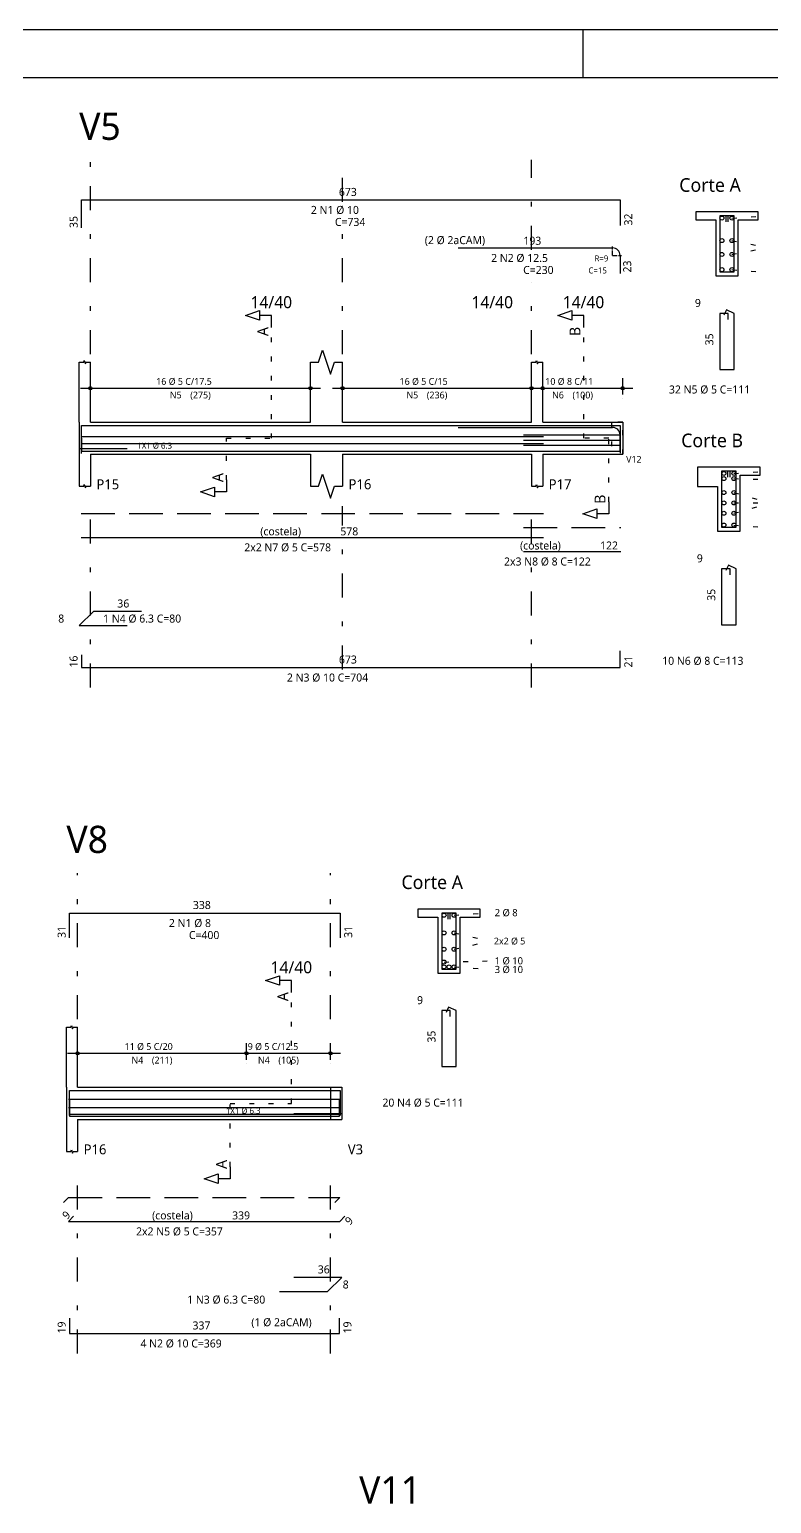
# Model space of a CAD drawing. Extents: x 0 to 89.5, y 0 to 70.
# Drawn here: x 58.02 to 73.46, y 39.31 to 70 of the extents above; entities that cross this region are included whole.
import ezdxf

# ---------------------------------------------------------------- set-up
doc = ezdxf.new("R2010")
doc.units = 0
doc.header["$MEASUREMENT"] = 0
for name, pattern in [('ESTILO_TQS_0001', [1, 0.7, -0.3]), ('ESTILO_TQS_0002', [0.4, 0.1, -0.3]), ('ESTILO_TQS_0003', [1.5, 0.5, -0.4, 0.1, -0.5])]:
    doc.linetypes.add(name, pattern=pattern)
for name, color, linetype in [('1', 1, 'CONTINUOUS'), ('10', 10, 'CONTINUOUS'), ('12', 12, 'CONTINUOUS'), ('2', 2, 'CONTINUOUS'), ('3', 3, 'CONTINUOUS'), ('5', 5, 'CONTINUOUS')]:
    doc.layers.add(name, color=color, linetype=linetype)
doc.styles.add('TQS_LUCIDA_SANS_UNICODE', font='L_10646.TTF')

msp = doc.modelspace()

# ---------------------------------------------------------------- linework, layer by layer
at = {"layer": '1', "linetype": 'Continuous'}
for p, q in [((1.5, 70), (89.500005, 70)), ((69.537489, 69.999995), (69.537489, 68.999996)), ((73.186066, 66.202875), (71.886066, 66.202875)), ((71.886066, 66.036208), (72.302732, 66.036208)), ((72.302732, 66.036208), (72.302732, 64.869542)), ((72.769399, 64.869542), (72.769399, 66.036208)), ((72.769399, 66.036208), (73.186066, 66.036208)), ((70.15401, 65.417787), (70.15401, 65.484453)), ((70.276927, 65.29487), (70.343593, 65.29487)), ((72.302732, 64.869542), (72.769399, 64.869542)), ((59.05026, 61.821953), (59.05026, 63.071953)), ((59.283593, 61.821953), (59.283593, 63.071953)), ((63.866927, 61.821953), (63.866927, 63.071953)), ((64.533593, 61.821953), (64.533593, 63.071953)), ((68.466927, 61.821953), (68.466927, 63.071953)), ((68.70026, 61.821953), (68.70026, 63.071953)), ((59.283593, 62.396953), (59.283593, 62.73862)), ((63.866927, 62.396953), (63.866927, 62.73862)), ((64.533593, 62.396953), (64.533593, 62.73862)), ((68.466927, 62.396953), (68.466927, 62.73862)), ((68.70026, 62.396953), (68.70026, 62.73862)), ((70.366927, 62.396953), (70.366927, 62.73862)), ((59.07526, 62.530287), (64.07526, 62.530287)), ((59.283593, 62.31362), (59.283593, 62.31362)), ((63.866927, 62.31362), (63.866927, 62.31362)), ((64.32526, 62.530287), (68.67526, 62.530287)), ((64.533593, 62.31362), (64.533593, 62.31362)), ((68.466927, 62.31362), (68.466927, 62.31362)), ((68.491927, 62.530287), (70.57526, 62.530287)), ((68.70026, 62.31362), (68.70026, 62.31362)), ((70.366927, 62.31362), (70.366927, 62.31362)), ((59.05026, 61.821953), (59.05026, 61.155287)), ((59.283593, 61.821953), (63.866927, 61.821953)), ((64.533593, 61.821953), (68.466927, 61.821953)), ((68.70026, 61.821953), (70.366927, 61.821953)), ((70.366927, 61.821953), (70.366927, 61.155287)), ((59.05026, 61.155287), (59.05026, 60.48862)), ((59.283593, 61.155287), (63.866927, 61.155287)), ((59.283593, 61.155287), (59.283593, 60.48862)), ((63.866927, 61.155287), (63.866927, 60.48862)), ((64.533593, 61.155287), (68.466927, 61.155287)), ((64.533593, 61.155287), (64.533593, 60.48862)), ((68.466927, 61.155287), (68.466927, 60.48862)), ((68.70026, 61.155287), (70.366927, 61.155287)), ((68.70026, 61.155287), (68.70026, 60.48862)), ((73.226495, 60.884702), (71.926495, 60.884702)), ((71.926495, 60.484702), (72.343161, 60.484702)), ((72.343161, 60.484702), (72.343161, 59.551369)), ((72.809828, 59.551369), (72.809828, 60.718035)), ((72.809828, 60.718035), (73.226495, 60.718035)), ((72.343161, 59.551369), (72.809828, 59.551369)), ((67.40133, 51.685317), (66.10133, 51.685317)), ((66.10133, 51.51865), (66.517997, 51.51865)), ((66.517997, 51.51865), (66.517997, 50.351983)), ((66.984663, 50.351983), (66.984663, 51.51865)), ((66.984663, 51.51865), (67.40133, 51.51865)), ((66.517997, 50.351983), (66.984663, 50.351983)), ((58.784663, 47.972817), (58.784663, 49.222817)), ((59.017997, 47.972817), (59.017997, 49.222817)), ((59.017997, 48.547817), (59.017997, 48.889483)), ((62.534663, 48.547817), (62.534663, 48.889483)), ((62.534663, 48.547817), (62.534663, 48.889483)), ((64.284663, 48.547817), (64.284663, 48.889483)), ((58.809663, 48.68115), (62.742997, 48.68115)), ((62.32633, 48.68115), (64.492997, 48.68115)), ((59.017997, 48.464483), (59.017997, 48.464483)), ((62.534663, 48.464483), (62.534663, 48.464483)), ((62.534663, 48.464483), (62.534663, 48.464483)), ((64.284663, 48.464483), (64.284663, 48.464483)), ((58.784663, 47.972817), (58.784663, 47.30615)), ((59.017997, 47.972817), (64.284663, 47.972817)), ((64.284663, 47.972817), (64.284663, 47.30615)), ((64.284663, 47.972817), (64.284663, 47.30615)), ((64.284663, 47.972817), (64.517997, 47.972817)), ((64.517997, 47.972817), (64.517997, 47.30615)), ((64.517997, 47.972817), (64.517997, 47.30615)), ((58.784663, 47.30615), (58.784663, 46.639483)), ((59.017997, 47.30615), (64.284663, 47.30615)), ((59.017997, 47.30615), (59.017997, 46.639483)), ((64.284663, 47.30615), (64.517997, 47.30615))]:
    msp.add_line(p, q, dxfattribs=at)
at = {"layer": '1', "linetype": 'ESTILO_TQS_0002'}
for p, q in [((72.640232, 66.073708), (73.411066, 66.127875)), ((70.15401, 65.29487), (70.15401, 65.45112)), ((72.640232, 65.603642), (73.398566, 65.459542)), ((72.640232, 65.315442), (73.398566, 65.459542)), ((70.15401, 65.29487), (70.31026, 65.29487)), ((72.640232, 64.998708), (73.411066, 64.944542)), ((63.054427, 61.48862), (63.054427, 63.796953)), ((69.554427, 61.48862), (69.554427, 63.796953)), ((62.116927, 60.620664), (62.116927, 61.48862)), ((62.116927, 61.48862), (63.054427, 61.48862)), ((70.07526, 61.48862), (69.554427, 61.48862)), ((70.07526, 60.167787), (70.07526, 61.48862)), ((72.680661, 60.755535), (73.451495, 60.809702)), ((72.680661, 60.647202), (73.451495, 60.629702)), ((72.680661, 60.357535), (73.438995, 60.141369)), ((72.680661, 59.925202), (73.438995, 60.141369)), ((72.680661, 60.141369), (73.438995, 60.141369)), ((72.680661, 59.680535), (73.451495, 59.626369)), ((66.855497, 51.55615), (67.62633, 51.610317)), ((66.855497, 51.188317), (67.61383, 51.01865)), ((66.855497, 50.848983), (67.61383, 51.01865)), ((66.647163, 50.58115), (67.62633, 50.606983)), ((66.855497, 50.48115), (67.62633, 50.426983)), ((63.472163, 47.639483), (63.472163, 49.947817)), ((64.284663, 47.972817), (64.284663, 47.30615)), ((64.284663, 47.972817), (64.517997, 47.972817)), ((62.192997, 46.31865), (62.192997, 47.639483)), ((62.192997, 47.639483), (63.472163, 47.639483)), ((64.284663, 47.30615), (64.517997, 47.30615))]:
    msp.add_line(p, q, dxfattribs=at)
at = {"layer": '1', "linetype": 'Continuous'}
for points in [[(63.054427, 63.796953), (63.054427, 64.046953), (62.804427, 64.046953), (62.804427, 63.946953), (62.51276, 64.046953), (62.804427, 64.146953), (62.804427, 64.046953)], [(69.554427, 63.796953), (69.554427, 64.046953), (69.304427, 64.046953), (69.304427, 63.946953), (69.01276, 64.046953), (69.304427, 64.146953), (69.304427, 64.046953)], [(63.866927, 63.071953), (64.033593, 63.071953), (64.116927, 63.321953), (64.283593, 62.821953), (64.366927, 63.071953), (64.533593, 63.071953)], [(59.05026, 63.071953), (59.143593, 63.071953), (59.15526, 63.106953), (59.178593, 63.036953), (59.19026, 63.071953), (59.283593, 63.071953)], [(68.466927, 63.071953), (68.56026, 63.071953), (68.571927, 63.106953), (68.59526, 63.036953), (68.606927, 63.071953), (68.70026, 63.071953)], [(59.05026, 60.48862), (59.143593, 60.48862), (59.15526, 60.52362), (59.178593, 60.45362), (59.19026, 60.48862), (59.283593, 60.48862)], [(62.116927, 60.620664), (62.116927, 60.370664), (61.866927, 60.370664), (61.866927, 60.270664), (61.57526, 60.370664), (61.866927, 60.470664), (61.866927, 60.370664)], [(63.866927, 60.48862), (64.033593, 60.48862), (64.116927, 60.73862), (64.283593, 60.23862), (64.366927, 60.48862), (64.533593, 60.48862)], [(68.466927, 60.48862), (68.56026, 60.48862), (68.571927, 60.52362), (68.59526, 60.45362), (68.606927, 60.48862), (68.70026, 60.48862)], [(70.07526, 60.167787), (70.07526, 59.917787), (69.82526, 59.917787), (69.82526, 59.817787), (69.533593, 59.917787), (69.82526, 60.017787), (69.82526, 59.917787)], [(63.472163, 49.947817), (63.472163, 50.197817), (63.222163, 50.197817), (63.222163, 50.097817), (62.930497, 50.197817), (63.222163, 50.297817), (63.222163, 50.197817)], [(58.784663, 49.222817), (58.877997, 49.222817), (58.889663, 49.257817), (58.912997, 49.187817), (58.924663, 49.222817), (59.017997, 49.222817)], [(58.784663, 46.639483), (58.877997, 46.639483), (58.889663, 46.674483), (58.912997, 46.604483), (58.924663, 46.639483), (59.017997, 46.639483)], [(62.192997, 46.31865), (62.192997, 46.06865), (61.942997, 46.06865), (61.942997, 45.96865), (61.65133, 46.06865), (61.942997, 46.16865), (61.942997, 46.06865)]]:
    msp.add_lwpolyline(points, dxfattribs=at)
at = {"layer": '1', "linetype": 'ESTILO_TQS_0002'}
msp.add_lwpolyline([(70.13376, 61.821953), (70.13376, 61.155287), (70.367093, 61.155287), (70.367093, 61.821953), (70.13376, 61.821953)], dxfattribs=at)
at = {"layer": '1', "linetype": 'Continuous'}
for centre, radius in [((59.283593, 62.530287), 0.033333), ((59.283593, 62.530287), 0.016667), ((63.866927, 62.530287), 0.033333), ((63.866927, 62.530287), 0.016667), ((64.533593, 62.530287), 0.033333), ((64.533593, 62.530287), 0.016667), ((68.466927, 62.530287), 0.033333), ((68.466927, 62.530287), 0.016667), ((68.70026, 62.530287), 0.033333), ((68.70026, 62.530287), 0.016667), ((70.366927, 62.530287), 0.033333), ((70.366927, 62.530287), 0.016667), ((59.017997, 48.68115), 0.033333), ((59.017997, 48.68115), 0.016667), ((62.534663, 48.68115), 0.033333), ((62.534663, 48.68115), 0.033333), ((62.534663, 48.68115), 0.016667), ((62.534663, 48.68115), 0.016667), ((64.284663, 48.68115), 0.033333), ((64.284663, 48.68115), 0.016667)]:
    msp.add_circle(centre, radius, dxfattribs=at)
at = {"layer": '10', "linetype": 'Continuous'}
for points in [[(72.769399, 64.869542), (72.769399, 66.036208), (73.186066, 66.036208), (73.186066, 66.202875), (71.886066, 66.202875), (71.886066, 66.036208), (72.302732, 66.036208), (72.302732, 64.869542), (72.769399, 64.869542)], [(72.809828, 59.551369), (72.809828, 60.718035), (73.226495, 60.718035), (73.226495, 60.884702), (71.926495, 60.884702), (71.926495, 60.484702), (72.343161, 60.484702), (72.343161, 59.551369), (72.809828, 59.551369)], [(66.984663, 50.351983), (66.984663, 51.51865), (67.40133, 51.51865), (67.40133, 51.685317), (66.10133, 51.685317), (66.10133, 51.51865), (66.517997, 51.51865), (66.517997, 50.351983), (66.984663, 50.351983)]]:
    msp.add_lwpolyline(points, dxfattribs=at)
at = {"layer": '12', "linetype": 'Continuous'}
msp.add_line((2.5, 68.999992), (88.499997, 69), dxfattribs=at)
at = {"layer": '2', "linetype": 'ESTILO_TQS_0003'}
for p, q in [((59.283593, 63.23862), (59.283593, 67.284453)), ((64.533593, 66.41112), (64.533593, 67.284453)), ((68.466927, 65.41112), (68.466927, 67.284453)), ((64.533593, 63.23862), (64.533593, 65.74112)), ((68.466927, 63.23862), (68.466927, 64.74112)), ((59.283593, 56.29759), (59.283593, 60.071953)), ((64.533593, 56.674256), (64.533593, 60.071953)), ((68.466927, 56.29759), (68.466927, 60.071953)), ((59.017997, 49.389483), (59.017997, 52.435317)), ((64.284663, 49.389483), (64.284663, 52.435317)), ((59.017997, 42.43115), (59.017997, 46.222817)), ((64.284663, 42.43115), (64.284663, 46.222817))]:
    msp.add_line(p, q, dxfattribs=at)
at = {"layer": '3', "linetype": 'Continuous'}
for p, q in [((59.10026, 61.171953), (59.10026, 61.755287)), ((59.10026, 61.755287), (70.315227, 61.755287)), ((66.943593, 61.71362), (70.15401, 61.71362)), ((70.315227, 61.755287), (70.315227, 61.221953)), ((59.091927, 61.522337), (68.717093, 61.522337)), ((59.10026, 61.48862), (59.10026, 61.221953)), ((68.30026, 61.55837), (70.32526, 61.55837)), ((68.30026, 61.450287), (70.32526, 61.450287)), ((70.31026, 61.55737), (70.31026, 61.180287)), ((70.316927, 61.221953), (70.316927, 61.571953)), ((59.05026, 61.271953), (60.05026, 61.271953)), ((59.091927, 61.378237), (68.717093, 61.378237)), ((59.10026, 61.221953), (70.316927, 61.221953)), ((68.30026, 61.342203), (70.32526, 61.342203)), ((58.85133, 47.389483), (58.85133, 47.90615)), ((58.85133, 47.90615), (64.484663, 47.90615)), ((64.484663, 47.90615), (64.484663, 47.389483)), ((58.82633, 47.724317), (64.476663, 47.724317)), ((58.85133, 47.73115), (58.85133, 47.414483)), ((58.85133, 47.689483), (58.85133, 47.372817)), ((64.467997, 47.414483), (64.467997, 47.73115)), ((64.467997, 47.372817), (64.467997, 47.689483)), ((58.82633, 47.55465), (64.476663, 47.55465)), ((58.85133, 47.414483), (64.467997, 47.414483)), ((58.85133, 47.372817), (64.467997, 47.372817)), ((64.517997, 47.422817), (63.517997, 47.422817))]:
    msp.add_line(p, q, dxfattribs=at)
for points in [[(72.561066, 65.994542), (72.561066, 66.119542), (72.386066, 66.119542), (72.386066, 64.952875), (72.686066, 64.952875), (72.686066, 66.119542), (72.511066, 66.119542), (72.511066, 65.994542)], [(72.601495, 60.676369), (72.601495, 60.801369), (72.426495, 60.801369), (72.426495, 59.634702), (72.726495, 59.634702), (72.726495, 60.801369), (72.551495, 60.801369), (72.551495, 60.676369)], [(66.77633, 51.476983), (66.77633, 51.601983), (66.60133, 51.601983), (66.60133, 50.435317), (66.90133, 50.435317), (66.90133, 51.601983), (66.72633, 51.601983), (66.72633, 51.476983)]]:
    msp.add_lwpolyline(points, dxfattribs=at)
for centre in [(72.431899, 66.073708), (72.640232, 66.073708), (72.431899, 65.603642), (72.640232, 65.603642), (72.431899, 65.315442), (72.640232, 65.315442), (72.431899, 64.998708), (72.640232, 64.998708), (72.472328, 60.755535), (72.680661, 60.755535), (72.472328, 60.647202), (72.680661, 60.647202), (72.472328, 60.357535), (72.472328, 60.141369), (72.680661, 60.357535), (72.680661, 60.141369), (72.472328, 59.925202), (72.680661, 59.925202), (72.472328, 59.680535), (72.680661, 59.680535), (66.647163, 51.55615), (66.855497, 51.55615), (66.647163, 51.188317), (66.855497, 51.188317), (66.647163, 50.848983), (66.855497, 50.848983), (66.647163, 50.58115), (66.647163, 50.48115), (66.75133, 50.48115), (66.855497, 50.48115)]:
    msp.add_circle(centre, 0.041667, dxfattribs=at)
msp.add_arc((70.15401, 61.55737), 0.15625, 0, 90, dxfattribs=at)
at = {"layer": '5', "linetype": 'Continuous'}
for p, q in [((59.10026, 65.867787), (59.10026, 66.45112)), ((59.10026, 66.45112), (70.315227, 66.45112)), ((70.315227, 66.45112), (70.315227, 65.917787)), ((66.943593, 65.45112), (70.15401, 65.45112)), ((70.31026, 65.29487), (70.31026, 64.917787)), ((59.10026, 56.980923), (59.10026, 56.714256)), ((70.316927, 56.714256), (70.316927, 57.064256)), ((59.10026, 56.714256), (70.316927, 56.714256)), ((58.85133, 51.085317), (58.85133, 51.601983)), ((58.85133, 51.601983), (64.484663, 51.601983)), ((64.484663, 51.601983), (64.484663, 51.085317)), ((58.85133, 43.164483), (58.85133, 42.847817)), ((64.467997, 42.847817), (64.467997, 43.164483)), ((58.85133, 42.847817), (64.467997, 42.847817))]:
    msp.add_line(p, q, dxfattribs=at)
for points in [[(72.561066, 63.963986), (72.561066, 64.088986), (72.386066, 64.088986), (72.386066, 62.92232), (72.686066, 62.92232), (72.686066, 64.088986), (72.527462, 64.162945), (72.474635, 64.049656)], [(59.091927, 59.424691), (68.717093, 59.424691)], [(68.30026, 59.130287), (70.32526, 59.130287)], [(72.601495, 58.645813), (72.601495, 58.770813), (72.426495, 58.770813), (72.426495, 57.604147), (72.726495, 57.604147), (72.726495, 58.770813), (72.567891, 58.844772), (72.515064, 58.731483)], [(60.344888, 57.880923), (59.344888, 57.880923), (59.05026, 57.586295), (60.05026, 57.586295)], [(66.77633, 49.446428), (66.77633, 49.571428), (66.60133, 49.571428), (66.60133, 48.404761), (66.90133, 48.404761), (66.90133, 49.571428), (66.742726, 49.645386), (66.689899, 49.532098)], [(58.932396, 45.287216), (58.82633, 45.18115), (64.476663, 45.18115), (64.582729, 45.287216)], [(63.223369, 43.719856), (64.223369, 43.719856), (64.517997, 44.014483), (63.517997, 44.014483)]]:
    msp.add_lwpolyline(points, dxfattribs=at)
at = {"layer": '5', "linetype": 'ESTILO_TQS_0001'}
for points in [[(59.091927, 59.924691), (68.717093, 59.924691)], [(68.30026, 59.630287), (70.32526, 59.630287)], [(58.720264, 45.575084), (58.82633, 45.68115), (64.476663, 45.68115), (64.370597, 45.575084)]]:
    msp.add_lwpolyline(points, dxfattribs=at)
at = {"layer": '5', "linetype": 'Continuous'}
msp.add_arc((70.15401, 65.29487), 0.15625, 0, 90, dxfattribs=at)

# ---------------------------------------------------------------- texts
at = {"layer": '1', "linetype": 'Continuous', "style": 'TQS_LUCIDA_SANS_UNICODE'}
for s, height, p in [('673', 0.166667, (64.457743, 66.534453)), ('Corte A', 0.283333, (71.544399, 66.619542)), ('(2 %%c 2aCAM)', 0.166667, (66.245765, 65.530392)), ('193', 0.166667, (68.298802, 65.517787)), ('202', 0.000083, (68.376927, 65.534453)), ('R=9', 0.125, (69.77901, 65.16987)), ('C=15', 0.125, (69.65401, 64.91987)), ('14/40', 0.25, (62.616927, 64.196953)), ('14/40', 0.25, (67.216927, 64.196953)), ('14/40', 0.25, (69.116927, 64.196953)), ('9', 0.166667, (71.869399, 64.22232)), ('16 %%c 5 C/17.5', 0.141667, (60.654427, 62.60112)), ('16 %%c 5 C/15', 0.141667, (65.721093, 62.60112)), ('10 %%c 8 C/11', 0.141667, (68.754427, 62.60112)), ('N5', 0.141667, (60.93776, 62.317787)), ('(275)', 0.141667, (61.36276, 62.317787)), ('N5', 0.141667, (65.86276, 62.317787)), ('(236)', 0.141667, (66.28776, 62.317787)), ('N6', 0.141667, (68.896093, 62.317787)), ('(100)', 0.141667, (69.321093, 62.317787)), ('  1X1 %%c 6.3', 0.125, (60.17526, 61.271953)), ('Corte B', 0.283333, (71.584828, 61.301369)), ('V12', 0.141667, (70.437927, 60.978203)), ('P15', 0.208333, (59.408593, 60.42612)), ('P16', 0.208333, (64.658593, 60.42612)), ('P17', 0.208333, (68.82526, 60.42612)), ('(costela)', 0.166667, (62.821177, 59.466357)), ('578', 0.166667, (64.487843, 59.466357)), ('(costela)', 0.166667, (68.229427, 59.171953)), ('122', 0.166667, (69.896093, 59.171953)), ('9', 0.166667, (71.909828, 58.904147)), ('673', 0.166667, (64.458593, 56.79759)), ('Corte A', 0.283333, (65.759663, 52.101983)), ('338', 0.166667, (61.417997, 51.685317)), ('2 %%c 8', 0.15, (67.70133, 51.535317)), ('2x2 %%c 5', 0.141667, (67.684663, 50.947817)), ('1 %%c 10', 0.15, (67.70133, 50.531983)), ('14/40', 0.25, (63.034663, 50.347817)), ('3 %%c 10', 0.15, (67.70133, 50.351983)), ('9', 0.166667, (66.084663, 49.704761)), ('11 %%c 5 C/20', 0.141667, (59.997163, 48.751983)), ('9 %%c 5 C/12.5', 0.141667, (62.559663, 48.751983)), ('N4', 0.141667, (60.13883, 48.46865)), ('(211)', 0.141667, (60.56383, 48.46865)), ('N4', 0.141667, (62.772163, 48.46865)), ('(105)', 0.141667, (63.197163, 48.46865)), ('  1X1 %%c 6.3', 0.125, (62.017997, 47.422817)), ('P16', 0.208333, (59.142997, 46.576983)), ('V3', 0.208333, (64.642997, 46.576983)), ('(costela)', 0.166667, (60.568163, 45.222817)), ('339', 0.166667, (62.23483, 45.222817)), ('337', 0.166667, (61.409663, 42.93115)), ('(1 %%c 2aCAM)', 0.166667, (62.634663, 42.997817))]:
    msp.add_text(s, height=height, dxfattribs=at).set_placement(p)
for s, height, p in [('23', 0.166667, (70.543593, 64.939662)), ('A', 0.226667, (62.986427, 63.61562)), ('B', 0.226667, (69.486427, 63.61562)), ('35', 0.166667, (72.252732, 63.42232)), ('A', 0.226667, (62.048927, 60.575331)), ('B', 0.226667, (70.00726, 60.122453)), ('35', 0.166667, (72.293161, 58.104147)), ('A', 0.226667, (63.404163, 49.766483)), ('35', 0.166667, (66.467997, 48.904761)), ('A', 0.226667, (62.124997, 46.273317))]:
    msp.add_text(s, height=height, rotation=90, dxfattribs=at).set_placement(p)
at = {"layer": '2', "linetype": 'Continuous', "style": 'TQS_LUCIDA_SANS_UNICODE'}
for s, p in [('2 N1 %%c 10', (63.87441, 66.159453)), ('C=734', (64.37441, 65.909453)), ('2 N2 %%c 12.5', (67.626927, 65.159453)), ('C=230', (68.293593, 64.909453)), ('  32 N5 %%c 5 C=111', (71.216927, 62.420565)), ('2x2 N7 %%c 5 C=578', (62.487843, 59.133024)), ('2x3 N8 %%c 8 C=122', (67.896093, 58.83862)), ('36', (59.844888, 57.964256)), ('8', (58.614241, 57.650276)), (' 1 N4 %%c 6.3 C=80', (59.492202, 57.650276)), ('  10 N6 %%c 8 C=113', (71.076495, 56.770813)), ('2 N3 %%c 10 C=704', (63.37526, 56.42259)), ('2 N1 %%c 8', (60.917997, 51.310317)), ('C=400', (61.334663, 51.060317)), ('  20 N4 %%c 5 C=111', (65.25133, 47.571428)), ('2x2 N5 %%c 5 C=357', (60.23483, 44.889483)), ('36', (64.017997, 44.097817)), ('8', (64.537349, 43.783836)), (' 1 N3 %%c 6.3 C=80', (61.242722, 43.469856)), ('4 N2 %%c 10 C=369', (60.32633, 42.55615))]:
    msp.add_text(s, height=0.166667, dxfattribs=at).set_placement(p)
for s, height, rotation, p in [('35', 0.166667, 90, (59.016927, 65.867787)), ('32', 0.166667, 90, (70.565227, 65.917787)), ('32', 0.000083, 90, (70.56026, 64.917787)), ('16', 0.166667, 90, (59.016927, 56.714256)), ('21', 0.166667, 90, (70.566927, 56.714256)), ('31', 0.166667, 90, (58.767997, 51.085317)), ('31', 0.166667, 90, (64.734663, 51.085317)), ('9', 0.166667, 45, (58.796867, 45.210613)), ('9', 0.166667, 45, (64.682903, 45.092762)), ('19', 0.166667, 90, (58.767997, 42.847817)), ('19', 0.166667, 90, (64.717997, 42.847817))]:
    msp.add_text(s, height=height, rotation=rotation, dxfattribs=at).set_placement(p)
at = {"layer": '5', "linetype": 'Continuous', "style": 'TQS_LUCIDA_SANS_UNICODE'}
for s, p in [('V5', (59.05026, 67.70112)), ('V8', (58.784663, 52.851983)), ('V11', (64.8791, 39.306593))]:
    msp.add_text(s, height=0.566667, dxfattribs=at).set_placement(p)

doc.saveas('drawing.dxf')
